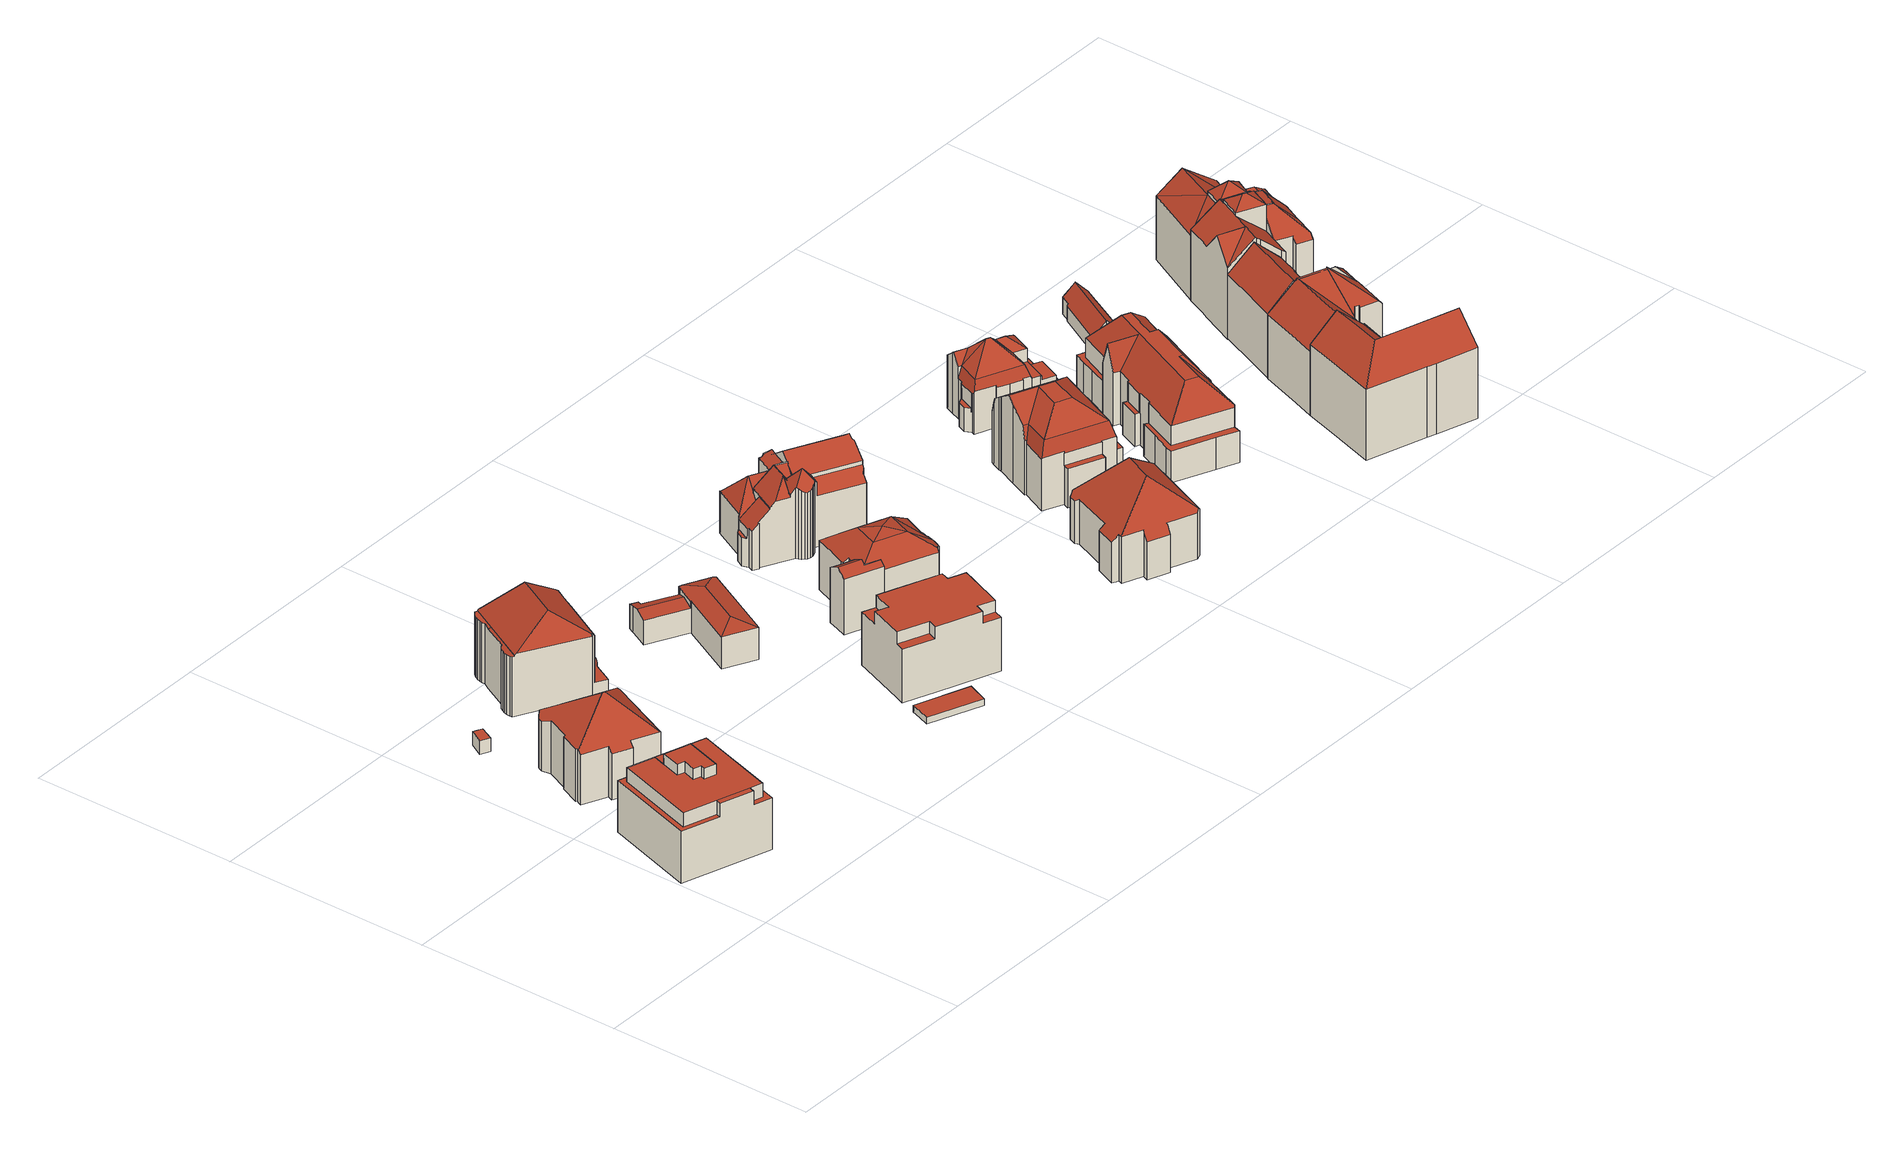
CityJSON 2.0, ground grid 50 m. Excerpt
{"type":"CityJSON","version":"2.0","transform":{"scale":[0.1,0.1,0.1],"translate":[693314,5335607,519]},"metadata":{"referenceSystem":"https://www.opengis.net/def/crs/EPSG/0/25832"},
"CityObjects":{
"building1":{"type":"Building","attributes":{"Gemeindeschluessel":"09162000","HoeheDach":"538.370","HoeheGrund":"519.714","Methode":"2000","NiedrigsteTraufeDesGebaeudes":"532.416","Geometrietyp2DReferenz":"3000","function":"31001_1000","roofType":"1000","measuredHeight":18.66,"storeysAboveGround":6},"geometry":[{"type":"MultiSurface","lod":"2","boundaries":[[[0,1,2,3]],[[4,5,6,7,8]],[[9,10,11,3,2]],[[12,13,14,15]],[[16,17,18,2,1,19]],[[20,21,13,12]],[[22,23,24,25,26,27,28,29]],[[15,14,10,9]],[[30,31,26,25]],[[32,33,34,35]],[[36,27,26,31]],[[4,8,37,38]],[[22,29,6,5]],[[39,40,18,17]],[[35,34,21,20]],[[16,19,41,42]],[[32,1,0,43,33]],[[24,37,8,7,16,42,30,25]],[[3,11,43,0]],[[31,41,19,1,32,35,20,12,15,9,2,18,40,36]],[[14,13,21,34,33,43,11,10]],[[28,27,36,44]],[[38,37,24,23]],[[22,5,4,38,23]],[[16,7,6,29,28,44,39,17]],[[44,36,40,39]],[[42,41,31,30]]],"semantics":{"surfaces":[{"type":"RoofSurface"},{"type":"WallSurface"},{"type":"GroundSurface"}],"values":[0,1,1,1,1,1,1,1,1,1,0,1,1,1,1,1,1,0,1,0,0,1,1,2,0,1,1]}}]},
"building2":{"type":"Building","attributes":{"Gemeindeschluessel":"09162000","HoeheDach":"524.407","HoeheGrund":"521.070","Methode":"1000","NiedrigsteTraufeDesGebaeudes":"524.407","Geometrietyp2DReferenz":"3000","function":"31001_2000","roofType":"1000","measuredHeight":3.34},"geometry":[{"type":"MultiSurface","lod":"2","boundaries":[[[45,46,47,48]],[[49,50,51,47,46]],[[52,49,46,45]],[[52,53,50,49]],[[52,45,48,54,53]],[[51,50,53,54,48,47]]],"semantics":{"surfaces":[{"type":"WallSurface"},{"type":"RoofSurface"},{"type":"GroundSurface"}],"values":[0,1,0,0,2,0]}}]},
"building3":{"type":"Building","attributes":{"Gemeindeschluessel":"09162000","HoeheDach":"540.403","HoeheGrund":"520.990","Methode":"2000","NiedrigsteTraufeDesGebaeudes":"527.898","Geometrietyp2DReferenz":"3000","function":"31001_1000","roofType":"3200","measuredHeight":19.41,"storeysAboveGround":2},"geometry":[{"type":"MultiSurface","lod":"2","boundaries":[[[55,56,57,58]],[[59,60,61,62,63,64,65]],[[66,67,68,69,70,71,72,73,74]],[[75,76,77,78]],[[79,80,81,82,83,84]],[[85,60,59,65,86,87,88,89,90,84,83,82,91,92,93,55,58,94,95,96,97,98,99,100,101,77,76,73,72,71,70]],[[87,86,102,103,104,88]],[[61,105,69,68,62]],[[94,106,107,95]],[[108,109,110,111,112,113,107,106,57,56,114,115]],[[110,109,116,101,100,99]],[[103,102,64,63,67,66,117]],[[101,116,78,77]],[[93,114,56,55]],[[81,80,79,118,119,104,103,117,108,115,120]],[[120,115,114,93,92,91]],[[111,110,99,98]],[[95,107,113,96]],[[68,67,63,62]],[[119,118,90,89,88,104]],[[76,75,74,73]],[[113,112,111,98,97,96]],[[58,57,106,94]],[[85,105,61,60]],[[65,64,102,86]],[[70,69,105,85]],[[108,117,66,74,75,78,116,109]],[[82,81,120,91]],[[90,118,79,84]]],"semantics":{"surfaces":[{"type":"WallSurface"},{"type":"GroundSurface"},{"type":"RoofSurface"}],"values":[0,0,0,0,0,1,0,2,0,2,0,2,0,0,2,0,0,0,0,0,0,0,0,0,0,0,2,0,0]}}]},
"building4":{"type":"Building","attributes":{"Gemeindeschluessel":"09162000","HoeheDach":"541.150","HoeheGrund":"519.629","Methode":"2000","NiedrigsteTraufeDesGebaeudes":"522.887","Geometrietyp2DReferenz":"3000","function":"31001_1000","roofType":"3200","measuredHeight":21.52,"storeysAboveGround":3},"geometry":[{"type":"MultiSurface","lod":"2","boundaries":[[[121,122,123,124,125,126,127]],[[128,129,130,131]],[[132,133,134,135]],[[136,137,138,139]],[[140,141,142,143,144,145]],[[146,147,148,149]],[[150,151,152,153]],[[154,155,156,157,122,121,158,159,160,161,152,151]],[[162,154,151,150]],[[163,164,165,166,167,168,169]],[[170,171,145,144,172,173]],[[140,145,171,174]],[[175,160,159,176]],[[177,178,130,129]],[[179,180,173,172,181,182,183,184,185]],[[135,134,186,187]],[[144,143,181,172]],[[157,156,188,189,138,137,186,134,133,190,124,123]],[[188,167,166,178,177,191,192,193,189]],[[194,195,196,197,163,169,155,154,162]],[[170,198,199,200,201,174,171]],[[176,159,158,202]],[[202,158,121,127]],[[203,185,184,183,182,131,165,164]],[[165,131,130,178,166]],[[204,205,206,207]],[[169,168,167,188,156,155]],[[208,149,148,179,185,203,209]],[[187,186,137,136]],[[209,203,197,196]],[[207,206,210,211]],[[212,213,205,204]],[[200,199,214,215]],[[141,140,174,201,200,215,212,204,207,211,146,149,208,209,196,195,194,162,150,153,216,175,176,202,127,126,125,217,132,135,187,136,139,193,192,191,177,129,128,218,142]],[[198,170,173,180]],[[125,124,190,217]],[[139,138,189,193]],[[197,203,164,163]],[[215,214,213,212]],[[182,181,143,142,218,128,131]],[[216,161,160,175]],[[153,152,161,216]],[[217,190,133,132]],[[148,147,210,206,205,213,214,199,198,180,179]],[[157,123,122]],[[211,210,147,146]]],"semantics":{"surfaces":[{"type":"WallSurface"},{"type":"RoofSurface"},{"type":"GroundSurface"}],"values":[0,0,0,0,0,0,0,1,0,1,1,0,0,0,0,0,1,1,0,0,0,0,0,1,1,0,0,0,0,0,0,0,0,2,0,0,0,1,0,0,0,0,0,1,0,0]}}]},
"building5":{"type":"Building","attributes":{"Gemeindeschluessel":"09162000","HoeheDach":"523.031","HoeheGrund":"521.446","Methode":"1000","NiedrigsteTraufeDesGebaeudes":"523.031","Geometrietyp2DReferenz":"3000","function":"31001_2000","roofType":"1000","measuredHeight":1.58},"geometry":[{"type":"MultiSurface","lod":"2","boundaries":[[[219,220,221,222]],[[223,224,220,219]],[[219,222,225,226,223]],[[220,224,227,228,221]],[[224,223,226,227]],[[221,228,227,226,225,222]]],"semantics":{"surfaces":[{"type":"WallSurface"},{"type":"GroundSurface"},{"type":"RoofSurface"}],"values":[0,0,1,2,0,0]}}]},
"building6":{"type":"Building","attributes":{"Gemeindeschluessel":"09162000","HoeheDach":"529.390","HoeheGrund":"520.427","Methode":"2000","NiedrigsteTraufeDesGebaeudes":"526.384","Geometrietyp2DReferenz":"3000","function":"31001_1000","roofType":"3200","measuredHeight":8.96},"geometry":[{"type":"MultiSurface","lod":"2","boundaries":[[[229,230,231]],[[231,230,232,233,234,235,236,237]],[[238,232,230,229,239]],[[240,241,242,243,244,245,246]],[[233,232,238,247]],[[248,249,237,236]],[[250,243,242,251]],[[239,229,231,237,249,252,253,254,255,256]],[[257,245,244,258]],[[247,259,260,261,262,263,264,257,258,250,251,265,248,236,235,234,233]],[[266,240,246,267]],[[267,246,245,257,264,263]],[[241,252,249,248,265,251,242]],[[254,253,252,241,240,266]],[[238,239,256,268]],[[262,261,255,254,266,267,263]],[[258,244,243,250]],[[247,238,268,259]],[[268,256,255,261,260,259]]],"semantics":{"surfaces":[{"type":"RoofSurface"},{"type":"WallSurface"},{"type":"GroundSurface"}],"values":[0,1,0,0,1,1,1,0,1,2,0,1,1,1,0,1,1,1,1]}}]},
"building7":{"type":"Building","attributes":{"Gemeindeschluessel":"09162000","HoeheDach":"536.080","HoeheGrund":"520.130","Methode":"1000","NiedrigsteTraufeDesGebaeudes":"533.095","Geometrietyp2DReferenz":"3000","function":"31001_1000","roofType":"1000","measuredHeight":15.95,"storeysAboveGround":4},"geometry":[{"type":"MultiSurface","lod":"2","boundaries":[[[269,270,271,272,273,274]],[[274,273,272,275,276,277]],[[278,279,280,281]],[[282,283,284,285]],[[286,287,288,289]],[[290,291,292,293,294,295,296,283,282,297,298,299]],[[294,286,289,295]],[[289,288,296,295]],[[300,284,283,296,288,287,301,280,279,302,303,271,270,269,304,305]],[[298,306,305,304,277,276,275,307,308,309,310,299]],[[272,271,303,302,311,312,313,314,315,316,307,275]],[[297,282,285,317,306,298]],[[311,302,279,278]],[[318,319,320,293,292,291,290,299,310,309,308,307,316,315,314,313]],[[317,285,284,300,305,306]],[[277,304,269,274]],[[286,294,293,320,319,318,313,312,281,280,301,287]],[[281,312,311,278]]],"semantics":{"surfaces":[{"type":"WallSurface"},{"type":"RoofSurface"},{"type":"GroundSurface"}],"values":[0,1,0,0,0,0,1,0,1,0,0,1,0,2,0,0,0,1]}}]},
"building8":{"type":"Building","attributes":{"Gemeindeschluessel":"09162000","HoeheDach":"536.136","HoeheGrund":"521.000","Methode":"2000","NiedrigsteTraufeDesGebaeudes":"530.420","Geometrietyp2DReferenz":"3000","function":"31001_2000","roofType":"3100","measuredHeight":15.14},"geometry":[{"type":"MultiSurface","lod":"2","boundaries":[[[321,322,323,324]],[[325,326,327,328]],[[329,330,331,332,324,323]],[[333,334,335,336]],[[337,338,339,340,341,342]],[[343,344,345,326,325]],[[346,347,334,333]],[[322,321,348,349,336,335,350,351,352]],[[328,327,347,346]],[[350,335,334,347,327,326]],[[326,345,351,350]],[[341,353,344,343,354,342]],[[340,339,330,329,323,322,352,353,341]],[[331,330,339,338]],[[352,351,345,344,353]],[[338,337,342,354,343,325,328,346,333,336,349,348,321,324,332,331]]],"semantics":{"surfaces":[{"type":"WallSurface"},{"type":"RoofSurface"},{"type":"GroundSurface"}],"values":[0,0,0,0,0,0,0,0,0,1,0,0,1,0,1,2]}}]},
"building9":{"type":"Building","attributes":{"Gemeindeschluessel":"09162000","HoeheDach":"537.400","HoeheGrund":"520.510","Methode":"2000","NiedrigsteTraufeDesGebaeudes":"532.550","Geometrietyp2DReferenz":"3000","function":"31001_1000","roofType":"2100","measuredHeight":16.89,"storeysAboveGround":2},"geometry":[{"type":"MultiSurface","lod":"2","boundaries":[[[355,356,357,358]],[[359,360,361,362]],[[363,364,365,366,367,368,369,370,371,372]],[[373,365,364,374]],[[375,376,377]],[[378,379,380,381]],[[379,382,383,384,385,386,387,388,389,390,380]],[[376,391,392,393,394,377]],[[388,375,377,395,396,397,398,399,389]],[[400,401,402,374,364,363,403,404]],[[387,372,405]],[[406,407,358,357,386,385]],[[408,409,410,411]],[[412,366,365,373]],[[405,372,375]],[[372,413,414,413,391,376,375]],[[414,410,409,415,416,417,413]],[[418,398,397,419]],[[396,395,377,394,420,421]],[[390,389,399,398,418,422,423,424]],[[403,363,372,387]],[[425,426,427,384,383,382,379,378]],[[400,404,360,359]],[[428,368,367,429]],[[392,391,413,417]],[[430,431,432,433,428,429,412,373,374,402,401,400,359,362,355,358,407,406,427,426,425,378,381,424,423,422,418,419,421,420,394,393,392,417,416,415]],[[405,375,388]],[[429,367,366,412]],[[381,380,390,424]],[[406,385,384,427]],[[411,410,414,413,372]],[[386,357,356,361,360,404,403,387]],[[362,361,356,355]],[[419,397,396,421]],[[371,408,411,372]],[[433,369,368,428]],[[387,405,388]],[[433,432,431,430,415,409,408,371,370,369]]],"semantics":{"surfaces":[{"type":"WallSurface"},{"type":"RoofSurface"},{"type":"GroundSurface"}],"values":[0,0,1,0,1,0,1,0,1,0,1,0,1,0,1,1,0,0,0,0,1,0,0,0,0,2,1,0,0,0,0,1,0,0,1,0,1,0]}}]},
"building10":{"type":"Building","attributes":{"Gemeindeschluessel":"09162000","HoeheDach":"541.120","HoeheGrund":"520.790","Methode":"2000","NiedrigsteTraufeDesGebaeudes":"527.700","Geometrietyp2DReferenz":"3000","function":"31001_1000","roofType":"3100","measuredHeight":20.33,"storeysAboveGround":2},"geometry":[{"type":"MultiSurface","lod":"2","boundaries":[[[434,435,436,437]],[[438,436,435,439,440]],[[441,442,443,444,445,446]],[[447,448,449,450]],[[451,452,453,454]],[[455,456,457,458]],[[459,460,461]],[[462,463,464,465]],[[466,467,468,469]],[[470,471,472,473,474]],[[475,476,477,478,479,480]],[[450,449,481,482]],[[481,449,448,483,484,457,456,485,486,487]],[[467,488,489,490,491,444,443,492,468]],[[493,484,483,494]],[[465,464,495,496]],[[497,496,495,498,471,470,499]],[[500,501,502,503]],[[504,505,506,499,470,474,459,461,507]],[[479,460,459,508,509,510,511,480]],[[512,513,514,515,516,517]],[[518,519,509]],[[520,521,522,523]],[[524,505,504,525,526,527]],[[528,529,446,445,530]],[[518,531,532,519]],[[469,468,492,533]],[[485,502,501,534,535,536,537,486]],[[504,507,538,537,539,525]],[[540,533,492,443,442,541]],[[440,542,543,438]],[[544,545,546]],[[519,532,513,512]],[[547,535,534,548]],[[528,517,516,549,529]],[[491,550,511,530,445]],[[551,552,553,542,440,439]],[[508,518,509]],[[455,503,502,485,456]],[[458,457,484,493]],[[554,555,506,505,524,556]],[[554,556,557,558]],[[559,538,507,461]],[[539,537,536,560]],[[561,562,563,564]],[[565,472,471,498]],[[441,566,541,442]],[[497,555,554,558,451,454,520,523,567,561,564,547,548,500,503,455,458,493,494,447,450,482,568,569,466,469,533,540,570,549,516,515,552,551,434,437,462,465,496]],[[452,557,556,524,527,522,521,453]],[[491,445,444]],[[498,495,464,463,571,565]],[[519,530,510]],[[546,572,478,477]],[[573,559,479,478]],[[494,483,448,447]],[[569,488,467,466]],[[515,514,553,552]],[[559,461,460,479]],[[547,564,563,560,536,535]],[[508,459,474,473,531,518]],[[567,574,562,561]],[[573,478,572]],[[540,541,566,570]],[[454,453,521,520]],[[567,523,522,527,526,574]],[[568,482,481,487,575]],[[546,545,575,487,486,572]],[[452,451,558,557]],[[497,499,506,555]],[[568,575,545,544,476,475,489,488,569]],[[551,439,435,434]],[[462,437,436,571,463]],[[573,538,559]],[[486,537,538,573,572]],[[491,490,550]],[[512,517,528,530,519]],[[531,473,543,542,553,514,513,532]],[[475,480,511,550,490,489]],[[548,534,501,500]],[[530,511,510]],[[544,546,477,476]],[[549,570,566,441,446,529]],[[472,565,571,436,438,543,473]],[[563,562,574,526,525,539,560]],[[509,519,510]]],"semantics":{"surfaces":[{"type":"WallSurface"},{"type":"RoofSurface"},{"type":"GroundSurface"}],"values":[0,1,0,0,0,0,0,0,0,1,1,0,1,1,0,0,0,0,1,0,0,1,0,0,1,0,0,1,0,0,0,0,0,0,0,1,0,1,0,0,0,0,0,0,0,0,1,2,1,0,1,1,0,1,0,0,0,1,0,0,0,0,0,0,0,0,1,0,0,0,0,0,0,1,0,1,1,0,0,0,1,0,0,1,1]}}]},
"building11":{"type":"Building","attributes":{"Gemeindeschluessel":"09162000","HoeheDach":"540.730","HoeheGrund":"521.100","Methode":"2000","NiedrigsteTraufeDesGebaeudes":"529.895","Geometrietyp2DReferenz":"3000","function":"31001_1000","roofType":"3200","measuredHeight":19.63,"storeysAboveGround":2},"geometry":[{"type":"MultiSurface","lod":"2","boundaries":[[[576,577,578,579]],[[580,581,582,583,584,585,586,587,588,589,590,591,592,593,594]],[[595,596,597,598,599,600]],[[601,602,603,604,605,606]],[[607,582,581,608,609,610]],[[611,612,604,603]],[[613,614,615,616]],[[617,618,595,600,619,620]],[[621,608,581,580,594,622]],[[623,624,590,589,588,625]],[[579,578,626,627]],[[628,591,590,624]],[[629,597,596,595,618,617,630,631,632,633,634,635,610,609,608,621,622,636,637,628,624,623,625,638,639,640,641,611,603,602,601,642,576,579,627,643,613,616]],[[617,620,644,630]],[[597,629,616,615,645,598]],[[625,588,587,638]],[[592,591,628,637,636,593]],[[613,643,627,626,646,614]],[[647,648,649,650,651,644,620,619,583,582,607]],[[584,645,615,614,646,626,578,577,652,606,605,604,612,653,585]],[[632,650,649,633]],[[619,600,599,598,645,584,583]],[[622,594,593,636]],[[651,650,632,631,630,644]],[[587,586,585,653,612,611,641,640,639,638]],[[606,652,577,576,642,601]],[[649,648,647,635,634,633]],[[635,647,607,610]]],"semantics":{"surfaces":[{"type":"WallSurface"},{"type":"RoofSurface"},{"type":"GroundSurface"}],"values":[0,1,0,0,0,0,0,0,0,0,0,0,2,0,0,0,0,0,1,1,0,1,0,0,0,0,0,0]}}]},
"building12":{"type":"Building","attributes":{"Gemeindeschluessel":"09162000","HoeheDach":"540.620","HoeheGrund":"520.148","Methode":"1000","NiedrigsteTraufeDesGebaeudes":"529.700","Geometrietyp2DReferenz":"3000","function":"31001_2000","roofType":"3400","measuredHeight":20.47,"storeysAboveGround":4},"geometry":[{"type":"MultiSurface","lod":"2","boundaries":[[[654,655,656,657]],[[658,659,660,661]],[[662,663,664,665]],[[666,667,668,669,670]],[[671,672,673,674]],[[675,676,677,678,679]],[[680,681,682,683,684,685]],[[657,656,686,687]],[[688,689,690,691]],[[692,693,694,695,696]],[[697,698,699,700]],[[701,702,703,704]],[[693,661,660,705,694]],[[706,690,689,707]],[[708,709,664,663,710,685,684,711]],[[712,691,690,706,713,714]],[[672,715,714,713,716,686,656,655,717]],[[718,709,708,719]],[[707,716,713,706]],[[674,673,720,721]],[[722,723,724,725]],[[681,712,714,715,682]],[[724,723,701,704,726]],[[668,720,695,694,705]],[[727,728,729,666,670]],[[654,700,699,717,655]],[[720,673,672,717,699,698,696,695]],[[729,703,702,679,678,671,667,666]],[[676,675,722,725,730,728,727,658,661,693,692,697,700,654,657,687,688,691,712,681,680,731,662,665,718,719]],[[658,727,670,669,659]],[[676,719,708,711,732,677]],[[665,664,709,718]],[[659,669,668,705,660]],[[722,675,679,702,701,723]],[[728,730,726,704,703,729]],[[721,720,668,667]],[[692,696,698,697]],[[731,710,663,662]],[[688,687,686,716,707,689]],[[678,677,732,683,682,715,672,671]],[[725,724,726,730]],[[680,685,710,731]],[[684,683,732,711]],[[671,674,721,667]]],"semantics":{"surfaces":[{"type":"WallSurface"},{"type":"RoofSurface"},{"type":"GroundSurface"}],"values":[0,0,0,1,1,0,0,0,0,0,0,0,0,1,1,0,1,0,0,1,0,0,1,1,0,0,1,1,2,0,0,0,1,0,0,1,0,0,0,1,0,0,0,1]}}]},
"building13":{"type":"Building","attributes":{"Gemeindeschluessel":"09162000","HoeheDach":"522.520","HoeheGrund":"520.150","Methode":"2000","NiedrigsteTraufeDesGebaeudes":"522.520","Geometrietyp2DReferenz":"3000","function":"31001_2000","roofType":"1000","measuredHeight":2.37,"storeysAboveGround":1},"geometry":[{"type":"MultiSurface","lod":"2","boundaries":[[[691,733,734,688]],[[688,735,736,691]],[[733,737,738,734]],[[735,738,737,736]],[[736,737,733,691]],[[688,734,738,735]]],"semantics":{"surfaces":[{"type":"WallSurface"},{"type":"GroundSurface"},{"type":"RoofSurface"}],"values":[0,1,2,0,0,0]}}]},
"building14":{"type":"Building","attributes":{"Gemeindeschluessel":"09162000","HoeheDach":"538.900","HoeheGrund":"521.044","Methode":"2000","NiedrigsteTraufeDesGebaeudes":"526.100","Geometrietyp2DReferenz":"3000","function":"31001_1000","roofType":"3100","measuredHeight":17.86,"storeysAboveGround":4},"geometry":[{"type":"MultiSurface","lod":"2","boundaries":[[[739,740,741,742,743,744]],[[745,746,747,748]],[[749,748,747,750,751]],[[752,753,743,742]],[[754,755,756,757,758]],[[759,760,761,762,763,764]],[[765,766,767,768,769]],[[770,771,772,773]],[[774,770,773]],[[753,775,776,777,778,744,743]],[[779,780,775,753]],[[779,753,752]],[[772,771,781,782,783]],[[769,768,780]],[[784,785,778,777,786,787]],[[769,780,779,788]],[[789,790,764,766,765,791]],[[792,793,782,781,794,795]],[[796,759,764,790]],[[792,795,741,740]],[[796,797,798,799,760,759]],[[800,801,802,803]],[[804,805,806,807]],[[808,786,777,776]],[[809,810,811,812]],[[813,783,782,793]],[[814,804,807,797,796,790,789,800,803,745,748,749,815,813,793,792,740,739,785,784,809,812]],[[789,791,801,800]],[[814,816,805,804]],[[779,752,788]],[[817,818,751,750,788,752,741,795,794]],[[816,755,754,819]],[[799,798,806,805,816,819]],[[784,787,810,809]],[[808,768,767,763,762]],[[820,811,810,787,821]],[[813,815,818,817,774,773,772,783]],[[739,744,778,785]],[[747,746,802,801,791,765,769,788,750]],[[752,742,741]],[[803,802,746,745]],[[768,775,780]],[[817,794,781,771,770,774]],[[763,767,766,764]],[[799,819,754,758,761,760]],[[821,757,756,820]],[[807,806,798,797]],[[762,761,758,757,821,787,786,808]],[[814,812,811,820,756,755,816]],[[749,751,818,815]],[[808,776,775,768]]],"semantics":{"surfaces":[{"type":"WallSurface"},{"type":"RoofSurface"},{"type":"GroundSurface"}],"values":[0,0,0,1,1,1,1,0,1,1,1,1,1,1,0,1,0,0,0,0,0,0,0,1,0,0,2,0,0,1,1,0,1,0,0,1,0,0,1,0,0,1,0,0,0,0,0,0,0,0,1]}}]},
"building15":{"type":"Building","attributes":{"Gemeindeschluessel":"09162000","HoeheDach":"539.030","HoeheGrund":"519.826","Methode":"2000","NiedrigsteTraufeDesGebaeudes":"527.630","Geometrietyp2DReferenz":"3000","function":"31001_1000","roofType":"9999","measuredHeight":19.2,"storeysAboveGround":5},"geometry":[{"type":"MultiSurface","lod":"2","boundaries":[[[822,823,824,825]],[[826,827,828,829,830,824,823]],[[831,832,833,834]],[[835,836,837,838]],[[839,827,826,840,841,842,837]],[[831,843,844,845,846,832]],[[847,848,844,843]],[[849,850,851,852]],[[853,854,855,856]],[[857,858,859,860]],[[861,862,863,864,865]],[[866,867,868,869,870,871]],[[827,839,872,873,852,851,874,828]],[[855,866,871,856]],[[826,823,822,875,840]],[[876,877,878,879]],[[880,881,868,867]],[[882,883,884,885]],[[874,886,829,828]],[[861,887,888,889,862]],[[890,891,892,893]],[[894,895,896,850,849,897]],[[835,838,898,884,883,859,858,899,900]],[[901,902,903,904]],[[860,859,883,882]],[[905,841,840,875]],[[865,864,891,890]],[[871,870,906,833,832,846,907,872,839,837,836,908,856]],[[876,854,853,909,877]],[[910,906,870,869]],[[822,825,911,895,894,887,861,865,890,893,901,904,847,843,831,834,880,867,866,855,854,876,879,912,857,860,882,885,905,875]],[[889,888,897,849,852,873]],[[893,892,902,901]],[[825,824,830,911]],[[911,830,829,886,896,895]],[[848,847,904,903]],[[838,837,842,898]],[[913,907,846,845]],[[900,914,836,835]],[[908,909,853,856]],[[848,903,902,892,891,864,913,845,844]],[[905,885,884,898,842,841]],[[896,886,874,851,850]],[[912,899,858,857]],[[912,879,878,914,900,899]],[[864,863,907,913]],[[894,897,888,887]],[[908,836,914,878,877,909]],[[880,834,833,906,910,881]],[[863,862,889,873,872,907]],[[910,869,868,881]]],"semantics":{"surfaces":[{"type":"WallSurface"},{"type":"RoofSurface"},{"type":"GroundSurface"}],"values":[0,1,0,0,1,0,0,1,0,0,0,0,1,0,0,0,0,0,1,0,0,0,1,0,0,0,0,1,0,0,2,1,0,0,0,0,0,0,0,1,1,0,1,0,0,0,0,1,0,1,1]}}]},
"building16":{"type":"Building","attributes":{"Gemeindeschluessel":"09162000","HoeheDach":"524.400","HoeheGrund":"521.044","Methode":"2000","NiedrigsteTraufeDesGebaeudes":"524.400","Geometrietyp2DReferenz":"3000","function":"51009_1610","roofType":"1000","measuredHeight":3.36},"geometry":[{"type":"MultiSurface","lod":"2","boundaries":[[[804,915,916,814]],[[814,916,917,812]],[[918,919,915,804]],[[915,919,917,916]],[[812,917,919,918]],[[814,812,918,804]]],"semantics":{"surfaces":[{"type":"WallSurface"},{"type":"RoofSurface"},{"type":"GroundSurface"}],"values":[0,0,0,1,0,2]}}]},
"building17":{"type":"Building","attributes":{"Gemeindeschluessel":"09162000","HoeheDach":"524.600","HoeheGrund":"521.501","Methode":"2000","NiedrigsteTraufeDesGebaeudes":"524.600","Geometrietyp2DReferenz":"3000","function":"31001_2000","roofType":"1000","measuredHeight":3.1,"storeysAboveGround":1},"geometry":[{"type":"MultiSurface","lod":"2","boundaries":[[[920,921,922,923]],[[923,922,924,925]],[[921,926,924,922]],[[923,925,927,920]],[[927,926,921,920]],[[925,924,926,927]]],"semantics":{"surfaces":[{"type":"WallSurface"},{"type":"RoofSurface"},{"type":"GroundSurface"}],"values":[0,0,1,2,0,0]}}]},
"building18":{"type":"Building","attributes":{"Gemeindeschluessel":"09162000","HoeheDach":"544.764","HoeheGrund":"521.440","Methode":"2000","NiedrigsteTraufeDesGebaeudes":"538.736","Geometrietyp2DReferenz":"3000","function":"31001_1000","roofType":"3100","measuredHeight":23.32,"storeysAboveGround":4},"geometry":[{"type":"MultiSurface","lod":"2","boundaries":[[[928,929,930,931,932,933]],[[934,935,936,937]],[[938,939,940,941,930,929]],[[942,943,944,945]],[[946,947,928,933,948,949]],[[950,951,935,934]],[[939,938,952]],[[942,953,940,939,952,943]],[[954,955,956,957,949,958]],[[949,948,933,932,959,958]],[[957,956,960,961,962,963,946,949]],[[945,944,951,950]],[[964,961,960,965]],[[952,938,929,928,947,946]],[[961,964,966,937,936,962]],[[965,960,956,955]],[[937,966,964,965,955,954,958,959,932,931,930,941,940,953,942,945,950,934]],[[963,962,936,935,951,944,943,952,946]]],"semantics":{"surfaces":[{"type":"WallSurface"},{"type":"RoofSurface"},{"type":"GroundSurface"}],"values":[0,0,0,0,1,0,1,0,0,0,1,0,0,1,0,0,2,1]}}]},
"building19":{"type":"Building","attributes":{"Gemeindeschluessel":"09162000","HoeheDach":"528.537","HoeheGrund":"521.500","Methode":"1000","NiedrigsteTraufeDesGebaeudes":"524.812","Geometrietyp2DReferenz":"3000","function":"31001_2000","roofType":"3100","measuredHeight":7.04},"geometry":[{"type":"MultiSurface","lod":"2","boundaries":[[[967,968,969,970,971,972]],[[973,974,975,976,977,978,979,980,981,982,971,970,969]],[[976,975,983,984,985,977]],[[969,968,986,973]],[[978,977,985,987,988,979]],[[985,984,983,989,986,968,967,987]],[[987,967,972,990,991,992,988]],[[979,988,992,980]],[[981,991,990,982]],[[975,974,973,986,989,983]],[[982,990,972,971]],[[980,992,991,981]]],"semantics":{"surfaces":[{"type":"WallSurface"},{"type":"GroundSurface"},{"type":"RoofSurface"}],"values":[0,1,0,0,0,2,2,0,0,0,0,0]}}]},
"building20":{"type":"Building","attributes":{"Gemeindeschluessel":"09162000","HoeheDach":"543.720","HoeheGrund":"521.410","Methode":"2000","NiedrigsteTraufeDesGebaeudes":"537.104","Geometrietyp2DReferenz":"3000","function":"31001_1000","roofType":"3100","measuredHeight":22.31,"storeysAboveGround":4},"geometry":[{"type":"MultiSurface","lod":"2","boundaries":[[[993,994,995,996,997,998]],[[999,1000,995,994]],[[1001,1002,1003,1004,1005,1006]],[[1007,940,1008,1009,1010,930]],[[994,993,998,1011,1012,1013,1014,1015,1016,940,1007,930,932,1017,1018,1019,1020,1021,1022,999]],[[1010,1009,1023,1006,1024,1025,1026]],[[1016,1015,1027,1028]],[[1008,1028,1027,1001,1006,1023,1009]],[[998,997,1029,1011]],[[1006,1005,1020,1019,1018,1024]],[[1026,1025,1024,1018,1017,932]],[[996,995,1000,1030]],[[1016,1028,1008,940]],[[1011,1029,1031,1012]],[[1015,1014,1013,1012,1031,1032,1002,1001,1027]],[[1003,1030,1000,999,1022,1021,1004]],[[1020,1005,1004,1021]],[[1031,1029,997,996,1030,1032]],[[1002,1032,1030,1003]],[[930,1010,1026,932]]],"semantics":{"surfaces":[{"type":"WallSurface"},{"type":"RoofSurface"},{"type":"GroundSurface"}],"values":[0,0,1,0,2,1,0,1,0,0,0,1,0,0,0,0,0,1,0,0]}}]},
"building21":{"type":"Building","attributes":{"Gemeindeschluessel":"09162000","HoeheDach":"543.096","HoeheGrund":"521.460","Methode":"2000","NiedrigsteTraufeDesGebaeudes":"534.732","Geometrietyp2DReferenz":"3000","function":"31001_1000","roofType":"3100","measuredHeight":21.64,"storeysAboveGround":4},"geometry":[{"type":"MultiSurface","lod":"2","boundaries":[[[1033,1034,1035,1036,1037,1038]],[[1039,1040,1041,1042,1043,1044,1045]],[[1046,1047,1048,1049]],[[1037,1036,1035,1050,1051,1052,1053,1048,1047,1054,1041,1040,1039,1055]],[[1056,1057,1058,1059]],[[1060,1061,1062,1049,1048,1053,1052,1063]],[[1064,1057,1056,1065,1066]],[[1041,1054,1047,1046,1067,1042]],[[1068,1059,1058,1069,1070,1071]],[[1072,1073,1060,1063,1051,1050,1035,1034]],[[1063,1052,1051]],[[1074,1075,1076,1077,1078,1079]],[[1055,1039,1045,1080,1070,1069,1058,1057,1064,1066,1081,1076,1075,1074]],[[1079,1078,1077,1082,1083,1084]],[[1085,1038,1037,1055,1074,1079,1084]],[[1086,1081,1066,1065]],[[1076,1081,1086,1087,1082,1077]],[[1044,1088,1071,1070,1080,1045]],[[1062,1061,1060,1073,1072,1034,1033,1038,1085,1084,1083,1082,1087,1086,1065,1056,1059,1068,1071,1088,1044,1043,1042,1067,1046,1049]]],"semantics":{"surfaces":[{"type":"WallSurface"},{"type":"RoofSurface"},{"type":"GroundSurface"}],"values":[0,0,0,1,0,0,0,0,0,0,1,1,1,0,0,0,0,0,2]}}]},
"building22":{"type":"Building","attributes":{"Gemeindeschluessel":"09162000","HoeheDach":"546.860","HoeheGrund":"521.300","Methode":"2000","NiedrigsteTraufeDesGebaeudes":"536.610","Geometrietyp2DReferenz":"3000","function":"31001_1000","roofType":"2100","measuredHeight":25.56,"storeysAboveGround":4},"geometry":[{"type":"MultiSurface","lod":"2","boundaries":[[[1089,1090,1091,1092,1093,1094,1095,1096,1097,1098]],[[1099,1100,1101,1102,1103]],[[1104,1105,1106,1107]],[[1103,1108,1106,1105,1109,1099]],[[1110,1111,1102,1101]],[[1112,1113,1114,1115,1116,1117]],[[1118,1111,1110,1119]],[[1094,1120,1095]],[[1109,1121,1100,1099]],[[1122,1123,1124,1125]],[[1098,1097,1126]],[[1108,1127,1128,1129,1130,1131,1132,1133,1107,1106]],[[1095,1120,1118,1119,1096]],[[1110,1101,1134,1119]],[[1123,1128,1127,1135,1124]],[[1136,1093,1092,1137]],[[1118,1138,1102,1111]],[[1139,1140,1141,1117,1116,1115,1142,1136,1137,1143,1144,1145,1146,1147,1148,1149,1150,1151,1152,1153,1104,1107,1133,1132,1131]],[[1142,1115,1114,1154,1155,1093,1136]],[[1121,1109,1105,1104,1153,1152,1156]],[[1157,1141,1140,1139,1131,1130,1158,1159]],[[1158,1130,1129,1122]],[[1097,1160,1126]],[[1154,1114,1113,1112,1157,1159,1122,1125,1120,1094,1155]],[[1120,1125,1124,1135,1127,1108,1103,1102,1138,1118]],[[1144,1090,1089,1145]],[[1159,1158,1122]],[[1146,1145,1089,1098,1126,1147]],[[1141,1157,1112,1117]],[[1143,1091,1090,1144]],[[1094,1093,1155]],[[1097,1161,1160]],[[1097,1096,1162,1100,1121,1156,1163,1164,1161]],[[1129,1128,1123,1122]],[[1119,1134,1101,1100,1162,1096]],[[1126,1160,1161,1164,1163,1156,1152,1151,1150,1149,1148,1147]],[[1137,1092,1091,1143]]],"semantics":{"surfaces":[{"type":"RoofSurface"},{"type":"WallSurface"},{"type":"GroundSurface"}],"values":[0,1,1,0,0,1,0,1,1,1,0,1,1,0,0,1,0,2,1,1,1,0,0,0,1,1,0,1,1,1,1,0,0,1,1,1,1]}}]},
"building23":{"type":"Building","attributes":{"Gemeindeschluessel":"09162000","HoeheDach":"546.030","HoeheGrund":"521.360","Methode":"2000","NiedrigsteTraufeDesGebaeudes":"536.198","Geometrietyp2DReferenz":"3000","function":"31001_1000","roofType":"2100","measuredHeight":24.67,"storeysAboveGround":4},"geometry":[{"type":"MultiSurface","lod":"2","boundaries":[[[1165,1166,1167]],[[1166,1168,1169,1168,1170,1171,1167]],[[1172,1173,1174,1175,1176,1177,1178,1179,1180,1181,1182]],[[1183,1184,1185,1186]],[[1187,1188,1166,1165]],[[1189,1187,1165,1190]],[[1171,1191,1184]],[[1192,1193,1191,1171]],[[1194,1195,1196,1197,1198,1199,1188,1187,1200]],[[1198,1169,1168,1199]],[[1181,1201,1202,1203,1204,1205,1192,1182]],[[1206,1171,1183]],[[1200,1187,1189,1207]],[[1208,1209,1207,1189,1190,1210,1206,1183,1186]],[[1170,1211,1172,1182,1192,1171]],[[1171,1184,1183]],[[1212,1196,1195,1194,1200,1207,1209,1208,1186,1185,1213,1214,1215,1203,1202,1201,1181,1180,1179,1178,1177]],[[1197,1216,1176,1175,1169,1198]],[[1192,1205,1204,1217,1193]],[[1191,1193,1217,1204,1203,1215,1214,1213,1185,1184]],[[1170,1168,1211]],[[1196,1212,1177,1176,1216,1197]],[[1190,1165,1167,1210]],[[1169,1175,1174,1173,1211,1168]],[[1173,1172,1211]],[[1168,1166,1188,1199]],[[1206,1210,1167,1171]]],"semantics":{"surfaces":[{"type":"RoofSurface"},{"type":"WallSurface"},{"type":"GroundSurface"}],"values":[0,1,1,1,0,0,0,0,1,0,1,0,1,1,0,0,2,0,0,1,1,1,0,0,1,1,1]}}]}
},
"vertices":[
[205,356,168],[215,387,168],[151,407,168],[141,376,168],[291,377,7],[77,445,7],[77,445,134],[277,382,134],[291,377,134],[127,330,168],[127,330,194],[141,376,194],[135,294,168],[135,294,194],[145,324,194],[145,324,168],[273,369,134],[85,428,134],[85,428,168],[273,369,168],[153,288,168],[153,288,194],[8,225,7],[222,157,7],[222,157,134],[178,171,134],[178,171,168],[100,196,168],[100,196,134],[8,225,134],[182,183,134],[182,183,168],[178,268,168],[178,268,194],[150,277,194],[150,277,168],[104,208,168],[268,305,134],[268,305,7],[24,233,134],[24,233,168],[212,174,168],[212,174,134],[205,356,194],[104,208,134],
[112,832,21],[112,832,54],[130,865,54],[130,865,21],[134,821,54],[151,855,54],[142,860,54],[134,821,21],[151,855,21],[142,860,21],
[98,571,20],[98,571,147],[119,619,147],[119,619,20],[288,535,20],[309,525,20],[309,525,89],[288,535,89],[288,535,141],[287,535,142],[287,535,20],[330,646,147],[336,644,141],[336,644,89],[357,633,89],[357,633,20],[336,644,20],[330,646,20],[320,651,20],[320,651,147],[218,699,146],[218,699,20],[209,710,20],[209,710,141],[148,517,132],[152,527,141],[153,529,143],[153,529,20],[152,527,20],[148,517,20],[338,592,20],[263,480,20],[261,480,20],[199,508,20],[198,506,20],[193,496,20],[94,555,20],[98,563,20],[101,569,20],[123,618,20],[147,674,20],[144,696,20],[148,705,20],[150,709,20],[165,719,20],[166,719,20],[186,721,20],[263,480,142],[261,480,143],[199,508,143],[338,592,89],[123,618,149],[147,674,149],[217,596,214],[166,719,148],[165,719,148],[150,709,141],[148,705,141],[144,696,141],[101,569,149],[98,563,149],[186,721,141],[223,593,214],[193,496,132],[198,506,141],[94,555,143],
[304,926,152],[333,984,152],[333,984,153],[342,1000,153],[342,1000,6],[333,984,6],[304,926,6],[523,960,6],[524,962,6],[524,962,157],[523,960,160],[343,1015,6],[343,1015,153],[345,1022,153],[345,1022,6],[353,1034,6],[353,1034,153],[358,1040,153],[358,1040,6],[528,895,6],[540,916,6],[555,943,6],[555,943,76],[540,916,81],[528,895,77],[496,829,6],[496,829,39],[472,781,39],[472,781,6],[280,887,6],[280,887,152],[280,895,152],[280,895,6],[280,880,153],[285,877,153],[339,981,153],[337,982,153],[297,922,152],[291,917,152],[286,910,152],[283,903,152],[280,880,6],[289,875,159],[381,868,221],[433,968,221],[372,1040,157],[370,1041,155],[339,981,155],[285,877,155],[528,884,75],[529,889,76],[514,929,81],[499,899,75],[529,889,6],[286,910,6],[291,917,6],[453,999,6],[453,999,156],[445,796,39],[499,899,39],[529,957,76],[529,957,155],[514,929,155],[499,899,155],[445,796,155],[349,1028,153],[349,1028,6],[370,1041,153],[364,1044,153],[342,1008,153],[372,1040,6],[370,1041,6],[364,1044,6],[285,877,6],[289,875,6],[438,797,6],[438,797,156],[528,884,39],[528,878,39],[528,878,6],[528,884,6],[297,922,6],[439,799,160],[518,850,6],[518,850,39],[511,842,39],[511,842,6],[445,796,6],[439,799,6],[504,835,39],[504,835,6],[522,859,6],[522,859,39],[526,868,39],[526,868,6],[283,903,6],[342,1008,6],[529,957,6],
[891,132,24],[891,132,40],[763,181,40],[763,181,24],[911,182,24],[911,182,40],[773,208,24],[782,231,24],[782,231,40],[773,208,40],
[788,778,104],[837,797,94],[775,828,94],[844,794,92],[844,794,14],[837,797,14],[775,828,14],[769,832,14],[769,832,92],[751,609,92],[734,671,104],[756,809,83],[765,827,77],[688,867,77],[694,879,74],[677,887,74],[671,875,77],[662,856,83],[751,609,14],[766,827,14],[766,827,92],[694,879,14],[688,867,14],[765,827,92],[756,809,92],[741,779,92],[742,778,92],[676,648,92],[671,875,14],[677,887,14],[676,647,14],[676,648,14],[742,778,14],[741,779,14],[647,827,14],[662,856,14],[765,827,14],[741,779,74],[647,827,74],[676,647,92],
[881,374,171],[892,403,171],[900,421,171],[900,421,141],[892,403,141],[881,374,141],[868,433,141],[861,415,141],[850,386,141],[1039,345,142],[1039,345,171],[1080,329,171],[1080,329,142],[882,253,142],[882,253,171],[891,275,171],[891,275,142],[1036,218,142],[1036,218,171],[996,234,171],[996,234,142],[840,269,11],[882,253,11],[987,212,11],[1028,196,11],[1028,196,142],[987,212,142],[987,212,171],[840,269,142],[809,281,142],[809,281,11],[849,291,171],[1069,301,171],[1046,364,171],[941,405,171],[850,386,171],[818,303,171],[818,303,142],[868,433,11],[861,415,11],[850,386,11],[818,303,11],[1046,364,142],[1087,348,142],[1087,348,11],[1046,364,11],[941,405,11],[900,421,11],[849,291,142],[1080,329,11],[1069,301,11],[1036,218,11],
[983,520,20],[983,520,167],[981,516,165],[981,516,20],[964,566,20],[964,566,114],[976,597,114],[976,597,20],[982,516,165],[1017,502,165],[1017,502,20],[982,516,20],[993,581,20],[993,581,114],[1005,576,114],[1005,576,20],[977,502,20],[1011,488,20],[1011,488,156],[977,502,156],[923,523,156],[923,523,20],[942,574,20],[942,574,154],[964,566,154],[996,589,20],[996,589,114],[985,526,20],[996,554,20],[996,554,114],[996,554,154],[985,526,171],[932,547,171],[932,547,20],
[1157,464,15],[1157,464,140],[1152,461,142],[1152,461,15],[1168,475,15],[1168,475,136],[1162,464,137],[1162,464,15],[1176,494,136],[1176,497,136],[1174,502,139],[1173,507,141],[1173,512,142],[1175,517,142],[1171,519,145],[1187,557,145],[1193,572,145],[1143,574,175],[1174,502,15],[1176,497,15],[1068,603,175],[1087,650,136],[1029,672,136],[1017,502,15],[1017,502,136],[981,516,136],[981,516,15],[1027,498,136],[1102,469,136],[1145,452,136],[1149,458,141],[1150,459,143],[1120,514,175],[1045,543,175],[985,525,144],[983,520,139],[1160,621,136],[1160,621,15],[1087,650,15],[1029,672,15],[1011,625,136],[996,589,136],[993,581,136],[1005,576,144],[999,561,144],[1173,485,15],[1175,493,15],[1176,494,15],[1175,493,136],[1173,485,136],[1094,559,184],[1149,458,15],[1150,459,15],[1195,578,135],[1196,579,135],[1152,595,135],[1151,595,135],[1173,507,15],[1151,595,157],[1152,595,157],[1196,579,15],[1152,595,15],[1151,595,15],[1005,576,15],[993,581,15],[1011,625,15],[996,589,15],[999,561,15],[985,525,15],[983,520,15],[1027,498,15],[1102,469,15],[1145,452,15],[1175,517,15],[1173,512,15],[1195,578,15],[1193,572,15],[1187,557,15],[1171,519,15],
[1169,918,18],[1169,918,173],[1176,916,171],[1176,916,18],[1173,909,179],[1162,918,176],[1156,917,179],[1018,872,87],[1000,836,87],[1000,836,111],[1017,872,111],[1017,872,115],[1018,872,115],[1096,762,18],[1096,762,182],[1091,766,185],[1091,766,18],[1280,763,18],[1280,763,87],[1277,756,87],[1277,756,18],[1120,757,18],[1120,757,191],[1114,756,186],[1114,756,18],[1140,841,199],[1140,841,202],[1138,838,196],[1182,914,18],[1182,914,152],[1189,926,141],[1189,926,18],[1010,813,18],[1010,813,129],[996,820,114],[996,820,18],[1285,795,214],[1308,841,174],[1173,909,174],[1165,894,187],[1150,862,214],[1035,804,158],[1046,798,170],[1093,816,202],[1099,828,202],[1112,855,202],[1070,876,158],[1088,772,190],[1088,772,18],[1101,758,181],[1107,756,182],[1125,759,196],[1115,784,221],[1087,776,193],[1011,816,129],[1035,804,154],[1058,851,154],[1021,870,115],[1001,832,114],[1107,756,18],[1101,758,18],[1318,862,141],[1318,862,18],[1284,792,18],[1308,841,159],[1284,792,212],[1131,764,18],[1131,764,192],[1126,760,195],[1126,760,18],[1265,745,179],[1282,780,205],[1281,786,208],[1127,814,179],[1140,841,175],[1112,855,175],[1070,876,115],[1070,876,148],[1142,918,121],[1142,918,178],[1149,915,180],[1149,915,18],[1064,958,18],[1064,958,121],[1150,862,115],[1122,876,175],[1273,749,18],[1273,749,87],[1268,743,87],[1268,743,18],[1282,780,87],[1265,745,170],[1262,739,164],[1262,739,87],[1064,957,121],[1023,875,120],[1081,897,175],[1150,862,187],[1122,876,178],[1001,832,18],[1135,769,190],[1138,775,190],[1147,771,177],[1160,797,177],[1127,814,177],[1160,797,170],[997,848,18],[997,848,87],[1156,917,182],[1173,909,187],[1077,783,170],[1077,783,177],[1080,791,177],[1138,775,18],[1135,769,18],[1023,875,18],[1058,851,115],[1162,918,18],[1156,917,18],[1156,917,181],[1282,778,18],[1281,786,18],[1282,778,87],[1282,771,87],[1282,771,18],[1127,814,158],[1147,771,143],[1255,735,18],[1255,735,157],[1248,721,143],[1248,721,18],[1173,909,159],[1007,867,87],[1262,739,18],[1086,778,18],[1011,816,18],[1007,867,18],[1176,916,152],[1099,828,177],[1114,820,177],[1262,739,163],[1086,778,191],
[1538,388,21],[1538,388,109],[1585,369,110],[1585,369,21],[1421,207,129],[1427,205,135],[1424,196,135],[1537,219,217],[1566,288,217],[1500,383,133],[1494,381,129],[1487,379,125],[1481,362,125],[1483,356,129],[1484,353,131],[1445,254,133],[1442,256,129],[1432,260,120],[1412,211,121],[1603,133,21],[1616,164,21],[1649,244,21],[1649,244,136],[1616,164,136],[1603,133,136],[1530,369,21],[1526,376,21],[1525,378,21],[1525,378,128],[1526,376,129],[1530,369,136],[1424,195,134],[1427,205,21],[1424,196,21],[1424,195,21],[1507,385,21],[1507,385,127],[1616,339,21],[1616,339,131],[1679,315,130],[1679,315,21],[1591,129,21],[1598,132,21],[1598,132,140],[1591,129,134],[1421,207,21],[1412,211,21],[1483,356,21],[1484,353,21],[1481,362,21],[1622,354,110],[1622,354,21],[1445,254,21],[1677,311,21],[1523,156,21],[1522,153,21],[1517,142,21],[1466,162,21],[1471,173,21],[1472,176,21],[1432,260,21],[1442,256,21],[1487,379,21],[1494,381,21],[1500,383,21],[1504,385,21],[1532,374,21],[1617,340,21],[1523,156,133],[1677,311,136],[1617,340,129],[1472,176,134],[1471,173,129],[1466,162,114],[1517,142,114],[1522,153,129],[1532,374,129],[1504,385,129],
[1620,683,11],[1620,683,161],[1623,690,138],[1623,690,11],[1573,562,11],[1573,562,143],[1570,563,143],[1570,563,11],[1774,544,11],[1774,544,107],[1746,479,107],[1746,479,11],[1546,498,140],[1560,504,175],[1587,567,175],[1572,560,137],[1545,499,137],[1699,445,175],[1772,613,175],[1697,582,216],[1670,518,216],[1673,444,11],[1705,430,11],[1705,430,138],[1705,431,139],[1673,444,139],[1800,613,11],[1786,619,11],[1786,619,138],[1787,619,136],[1787,619,107],[1800,613,107],[1675,667,139],[1675,667,11],[1680,681,11],[1680,681,108],[1761,648,108],[1761,648,11],[1610,656,11],[1590,610,11],[1590,610,204],[1597,625,216],[1610,656,192],[1609,657,11],[1609,657,192],[1611,662,188],[1611,662,11],[1673,443,107],[1673,443,136],[1592,477,136],[1592,477,107],[1574,572,175],[1755,634,108],[1675,668,108],[1719,425,107],[1743,481,107],[1770,546,107],[1705,430,107],[1754,633,11],[1755,634,136],[1754,633,140],[1786,619,141],[1675,668,136],[1618,679,175],[1743,481,11],[1719,425,11],[1660,598,216],[1633,534,216],[1668,431,11],[1668,431,107],[1667,429,107],[1667,429,11],[1586,464,107],[1545,499,11],[1593,478,11],[1593,478,140],[1586,464,11],[1770,546,11],[1705,430,136],
[1761,648,35],[1680,681,35],[1693,712,11],[1774,678,11],[1774,678,35],[1693,712,35],
[1706,858,20],[1697,837,20],[1697,837,119],[1697,837,147],[1706,857,170],[1706,858,169],[1719,753,20],[1719,753,119],[1719,755,123],[1719,755,20],[1671,775,20],[1673,775,124],[1671,775,119],[1705,834,147],[1737,844,170],[1846,699,105],[1869,753,105],[1869,755,105],[1838,768,105],[1815,712,105],[1813,714,115],[1813,713,115],[1815,712,115],[1838,768,115],[1817,777,115],[1794,722,115],[1792,723,121],[1794,722,116],[1817,777,116],[1807,781,147],[1789,736,147],[1674,784,71],[1674,784,79],[1673,784,79],[1673,784,71],[1673,783,71],[1797,819,170],[1819,810,170],[1858,820,148],[1715,879,149],[1753,808,199],[1761,804,199],[1690,823,79],[1676,817,79],[1668,798,79],[1860,819,20],[1715,879,20],[1860,819,147],[1860,819,80],[1682,780,147],[1776,730,20],[1794,722,20],[1776,730,121],[1691,823,20],[1676,817,20],[1690,823,116],[1691,823,119],[1813,714,20],[1806,697,20],[1806,697,71],[1813,713,71],[1775,729,20],[1775,729,118],[1747,741,119],[1747,741,20],[1889,746,20],[1889,746,71],[1858,675,71],[1858,675,20],[1838,768,147],[1890,806,20],[1890,806,80],[1889,803,80],[1889,803,20],[1668,798,20],[1869,753,20],[1674,782,20],[1869,753,71],[1673,783,116],[1674,782,118],[1846,699,71],[1869,755,80],[1838,768,80],
[2036,578,8],[2036,578,159],[2041,576,154],[2041,576,8],[2071,646,154],[2011,635,200],[1978,560,200],[2037,565,153],[2039,569,153],[1850,459,8],[1850,459,136],[1866,496,135],[1866,496,8],[1917,618,86],[1917,618,134],[1958,711,134],[1958,711,86],[1992,643,200],[2078,658,135],[2041,675,135],[2041,675,134],[1838,464,8],[1838,464,86],[1848,460,86],[1848,460,134],[1820,421,8],[1820,421,86],[1977,399,145],[1977,400,147],[1953,453,200],[1945,456,200],[1886,582,138],[1886,582,8],[1901,575,8],[1901,575,137],[1943,705,8],[1943,705,86],[1955,731,86],[1955,731,8],[1946,312,8],[1946,312,134],[1945,312,134],[1945,312,86],[1945,312,8],[1886,542,8],[1874,548,8],[1874,548,86],[1885,543,86],[1885,543,134],[1886,542,136],[1882,391,200],[1912,378,200],[1996,552,200],[2078,658,8],[1903,623,8],[1903,623,137],[1907,621,136],[1907,621,8],[1854,501,8],[1854,501,86],[1986,717,8],[1986,717,86],[2047,691,86],[2047,691,8],[2036,561,160],[1972,400,8],[1972,400,150],[1947,314,138],[1940,295,8],[1940,295,86],[1891,317,86],[1891,317,8],[1977,398,8],[1979,405,8],[1979,405,147],[1977,398,145],[2041,675,86],[1930,673,86],[1908,622,86],[1793,359,8],[1793,359,86],[1799,375,86],[1799,375,8],[2041,675,8],[1865,497,134],[1810,371,134],[1959,574,198],[1894,602,198],[1865,497,86],[2039,569,8],[1930,673,8],[1810,371,86],[1908,622,134],
[1889,746,54],[1869,753,54],[1889,803,54],[1909,794,20],[1909,794,54],
[2047,691,25],[2047,691,56],[1986,717,56],[1986,717,25],[2003,754,56],[2003,754,25],[2063,727,56],[2063,727,25],
[2211,256,258],[2215,255,254],[2215,255,24],[2211,256,24],[2148,276,24],[2148,276,198],[2392,128,24],[2392,128,198],[2374,70,252],[2374,70,24],[2275,237,198],[2277,236,198],[2277,236,24],[2275,237,24],[2255,170,24],[2255,170,198],[2270,165,198],[2270,165,24],[2171,126,258],[2191,190,258],[2128,210,198],[2088,82,198],[2295,157,24],[2295,157,198],[2255,171,198],[2255,171,24],[2215,42,24],[2231,37,24],[2231,37,197],[2215,42,197],[2088,82,24],[2128,210,24],[2254,30,197],[2352,0,198],[2372,64,258],[2235,106,258],[2352,0,24],[2254,30,24],[2372,64,24],
[2155,893,95],[2181,881,64],[2181,881,25],[2155,893,25],[2154,893,25],[2154,893,94],[2163,846,25],[2142,800,25],[2113,739,25],[2110,740,25],[2082,753,25],[2081,753,25],[2053,767,25],[2114,882,25],[2117,881,25],[2129,905,25],[2113,739,58],[2110,740,61],[2082,753,95],[2163,846,64],[2081,753,95],[2053,767,62],[2142,800,61],[2129,905,66],[2117,881,66],[2114,882,62],
[2368,271,24],[2377,268,24],[2377,268,183],[2368,271,192],[2327,286,192],[2327,286,24],[2409,356,24],[2409,356,183],[2300,280,181],[2302,281,182],[2337,381,244],[2334,382,244],[2271,405,244],[2270,405,244],[2216,255,24],[2277,236,188],[2216,255,244],[2215,255,243],[2328,290,24],[2319,294,24],[2302,281,24],[2300,280,24],[2299,279,24],[2282,235,24],[2166,326,24],[2202,429,24],[2270,405,24],[2271,405,24],[2334,382,24],[2337,381,24],[2233,302,244],[2202,429,181],[2166,326,181],[2148,276,181],[2299,279,182],[2282,235,183],[2328,290,194],[2337,381,247],[2319,294,195],[2302,281,184],
[2322,387,25],[2334,382,25],[2334,382,240],[2322,387,240],[2271,405,240],[2271,405,25],[2344,442,182],[2344,442,183],[2375,431,183],[2375,431,25],[2344,442,25],[2342,443,25],[2342,443,184],[2384,456,25],[2384,456,157],[2438,436,158],[2438,436,25],[2355,375,240],[2356,375,240],[2429,412,182],[2429,413,182],[2375,432,182],[2262,408,240],[2383,536,25],[2383,536,181],[2364,482,178],[2364,482,25],[2409,356,25],[2429,412,25],[2429,413,25],[2409,356,182],[2383,536,182],[2337,555,25],[2337,555,228],[2375,432,25],[2361,483,25],[2361,483,182],[2357,483,185],[2357,483,25],[2355,375,25],[2356,375,25],[2262,408,241],[2285,464,241],[2324,560,241],[2266,584,182],[2225,485,182],[2202,429,182],[2342,444,184],[2330,558,235],[2266,584,25],[2225,485,25],[2202,429,25],[2262,408,25],[2330,558,25],[2324,560,25],[2342,444,25],
[2330,558,249],[2337,555,243],[2383,536,201],[2393,532,192],[2414,579,192],[2415,581,192],[2429,612,192],[2365,641,251],[2346,600,251],[2328,559,251],[2388,692,247],[2388,692,251],[2388,692,258],[2452,663,258],[2452,663,247],[2397,704,23],[2397,704,249],[2456,678,249],[2456,678,23],[2458,677,249],[2394,706,249],[2405,654,279],[2412,651,279],[2447,548,176],[2452,559,187],[2453,561,189],[2453,561,23],[2452,559,23],[2447,548,23],[2429,612,258],[2365,641,258],[2429,612,224],[2394,706,251],[2462,618,241],[2462,618,242],[2437,629,245],[2437,629,241],[2266,584,198],[2458,677,245],[2484,666,242],[2484,666,241],[2534,643,187],[2534,643,23],[2484,666,23],[2458,677,23],[2373,658,258],[2452,663,245],[2414,579,23],[2393,532,23],[2437,629,258],[2512,596,23],[2488,543,23],[2483,532,23],[2439,567,23],[2383,536,23],[2337,555,23],[2330,558,23],[2328,559,23],[2266,584,23],[2285,626,23],[2304,668,23],[2312,685,23],[2327,719,23],[2333,733,23],[2394,706,23],[2439,567,189],[2414,579,189],[2333,733,197],[2483,532,176],[2512,596,187],[2488,543,187],[2285,626,251],[2304,668,197],[2373,658,251],[2327,719,197],[2312,685,197],
[2436,715,270],[2480,724,241],[2414,753,241],[2480,724,218],[2512,709,218],[2480,724,180],[2414,753,231],[2500,764,180],[2500,764,173],[2530,750,173],[2572,731,173],[2574,730,172],[2574,730,24],[2572,731,24],[2530,750,24],[2500,764,24],[2499,764,24],[2499,764,180],[2333,733,180],[2407,881,180],[2407,881,24],[2333,733,24],[2456,678,242],[2457,678,241],[2397,704,242],[2394,706,242],[2460,855,231],[2500,765,180],[2461,854,230],[2457,678,24],[2490,663,24],[2534,643,24],[2534,643,172],[2490,663,218],[2457,678,218],[2456,678,24],[2500,765,24],[2518,800,24],[2528,820,24],[2528,820,180],[2518,800,180],[2393,706,231],[2397,704,24],[2393,706,24],[2394,706,24],[2393,706,241],[2497,757,180],[2555,690,24],[2460,855,24],[2461,854,24],[2528,821,24],[2555,690,172],[2528,821,180]
]}
